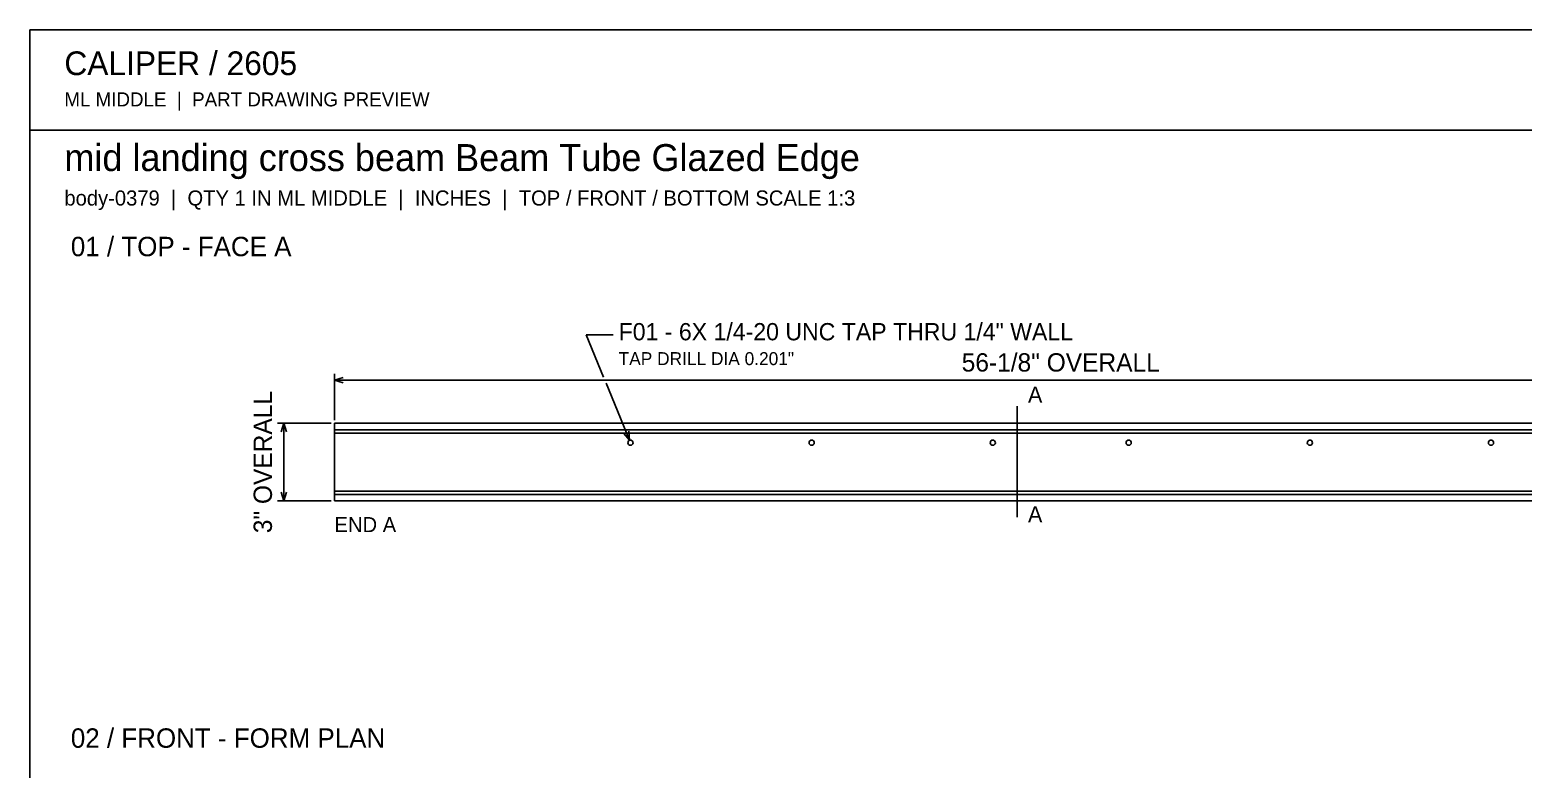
# Model space of a CAD drawing. Header units: inches. Extents: x 1.4 to 100.6, y 1.4 to 64.6.
# Drawn here: x 1.4 to 59.1, y 36 to 64.6 of the extents above; entities that cross this region are included whole.
import ezdxf
from ezdxf.enums import TextEntityAlignment as Align

# ---------------------------------------------------------------- set-up
doc = ezdxf.new("R2010")
doc.units = ezdxf.units.IN
doc.header["$MEASUREMENT"] = 0

msp = doc.modelspace()

# ---------------------------------------------------------------- linework, layer by layer
at = {"layer": 'ANNOTATION'}
for p, q in [((23.587, 51.157), (22.917, 52.792)), ((22.917, 52.792), (23.958, 52.792)), ((13.187, 49.5), (13.187, 51.292)), ((13.187, 51.042), (13.521, 51.146)), ((13.187, 51.042), (69.312, 51.042)), ((13.521, 50.938), (13.187, 51.042)), ((24.587, 48.718), (23.682, 50.926)), ((39.566, 50.042), (39.566, 45.75)), ((13.062, 49.375), (10.979, 49.375)), ((11.125, 49.042), (11.229, 49.375)), ((11.229, 49.375), (11.229, 46.375)), ((11.229, 49.375), (11.333, 49.042)), ((24.557, 49.066), (24.587, 48.718)), ((24.587, 48.718), (24.364, 48.987)), ((13.062, 46.375), (10.979, 46.375)), ((11.229, 46.375), (11.125, 46.708)), ((11.333, 46.708), (11.229, 46.375))]:
    msp.add_line(p, q, dxfattribs=at)
at = {"layer": 'OUTLINE'}
for p, q in [((1.417, 64.583), (100.583, 64.583)), ((1.417, 1.417), (1.417, 64.583)), ((1.417, 60.708), (100.583, 60.708)), ((13.187, 49.375), (13.187, 49.375)), ((13.187, 49.375), (13.187, 49.375)), ((13.187, 49.375), (13.187, 49.374)), ((69.312, 49.375), (13.187, 49.375)), ((69.312, 49.375), (13.187, 49.375)), ((13.187, 49.374), (13.187, 49.375)), ((13.187, 49.375), (13.187, 49.375)), ((13.187, 49.375), (13.187, 49.375)), ((13.187, 49.374), (13.187, 49.373)), ((13.187, 49.373), (13.187, 49.374)), ((13.187, 49.373), (13.187, 49.372)), ((13.187, 49.372), (13.187, 49.373)), ((13.187, 49.372), (13.187, 49.371)), ((13.187, 49.371), (13.187, 49.372)), ((13.187, 49.371), (13.187, 49.369)), ((13.187, 49.369), (13.187, 49.371)), ((13.187, 49.369), (13.187, 49.368)), ((13.187, 49.368), (13.187, 49.369)), ((13.187, 49.368), (13.187, 49.366)), ((13.187, 49.366), (13.187, 49.368)), ((13.187, 49.366), (13.187, 49.364)), ((13.187, 49.364), (13.187, 49.366)), ((13.187, 49.364), (13.187, 49.361)), ((13.187, 49.361), (13.187, 49.364)), ((13.187, 49.361), (13.187, 49.359)), ((13.187, 49.359), (13.187, 49.361)), ((13.187, 49.359), (13.187, 49.356)), ((13.187, 49.356), (13.187, 49.359)), ((13.187, 49.356), (13.187, 49.353)), ((13.187, 49.353), (13.187, 49.356)), ((13.187, 49.353), (13.187, 49.35)), ((13.187, 49.35), (13.187, 49.353)), ((13.187, 49.35), (13.187, 49.346)), ((13.187, 49.346), (13.187, 49.35)), ((13.187, 49.346), (13.187, 49.343)), ((13.187, 49.343), (13.187, 49.346)), ((13.187, 49.343), (13.187, 49.339)), ((13.187, 49.339), (13.187, 49.343)), ((13.187, 49.339), (13.187, 49.335)), ((13.187, 49.335), (13.187, 49.339)), ((13.187, 49.335), (13.187, 49.331)), ((13.187, 49.331), (13.187, 49.335)), ((13.187, 49.331), (13.187, 49.326)), ((13.187, 49.326), (13.187, 49.331)), ((13.187, 49.326), (13.187, 49.322)), ((13.187, 49.322), (13.187, 49.326)), ((13.187, 49.322), (13.187, 49.317)), ((13.187, 49.317), (13.187, 49.322)), ((13.187, 49.317), (13.187, 49.312)), ((13.187, 49.312), (13.187, 49.317)), ((13.187, 49.312), (13.187, 49.307)), ((13.187, 49.307), (13.187, 49.312)), ((13.187, 49.307), (13.187, 49.301)), ((13.187, 49.301), (13.187, 49.307)), ((13.187, 49.301), (13.187, 49.296)), ((13.187, 49.296), (13.187, 49.301)), ((13.187, 49.296), (13.187, 49.29)), ((13.187, 49.29), (13.187, 49.296)), ((13.187, 49.29), (13.187, 49.284)), ((13.187, 49.284), (13.187, 49.29)), ((13.187, 49.284), (13.187, 49.278)), ((13.187, 49.278), (13.187, 49.284)), ((13.187, 49.278), (13.187, 49.272)), ((13.187, 49.272), (13.187, 49.278)), ((13.187, 49.272), (13.187, 49.265)), ((13.187, 49.265), (13.187, 49.272)), ((13.187, 49.265), (13.187, 49.259)), ((13.187, 49.259), (13.187, 49.265)), ((13.187, 49.259), (13.187, 49.252)), ((13.187, 49.252), (13.187, 49.259)), ((13.187, 49.252), (13.187, 49.245)), ((13.187, 49.245), (13.187, 49.252)), ((13.187, 49.245), (13.187, 49.238)), ((13.187, 49.238), (13.187, 49.245)), ((13.187, 49.238), (13.187, 49.231)), ((13.187, 49.231), (13.187, 49.238)), ((13.187, 49.231), (13.187, 49.223)), ((13.187, 49.223), (13.187, 49.231)), ((13.187, 49.223), (13.187, 49.216)), ((13.187, 49.216), (13.187, 49.223)), ((13.187, 49.216), (13.187, 49.208)), ((13.187, 49.208), (13.187, 49.216)), ((13.187, 49.208), (13.187, 49.201)), ((13.187, 49.201), (13.187, 49.208)), ((13.187, 49.201), (13.187, 49.193)), ((13.187, 49.193), (13.187, 49.201)), ((13.187, 49.193), (13.187, 49.185)), ((13.187, 49.185), (13.187, 49.193)), ((13.187, 49.185), (13.187, 49.177)), ((13.187, 49.177), (13.187, 49.185)), ((13.187, 49.177), (13.187, 49.169)), ((13.187, 49.169), (13.187, 49.177)), ((13.187, 49.169), (13.187, 49.16)), ((13.187, 49.16), (13.187, 49.169)), ((13.187, 49.16), (13.187, 49.152)), ((13.187, 49.152), (13.187, 49.16)), ((13.187, 49.152), (13.187, 49.144)), ((13.187, 49.144), (13.187, 49.152)), ((13.187, 49.144), (13.187, 49.135)), ((13.187, 49.135), (13.187, 49.144)), ((13.187, 49.135), (13.187, 49.126)), ((13.187, 49.126), (13.187, 49.135)), ((13.187, 49.126), (13.187, 49.118)), ((13.187, 49.118), (13.187, 49.126)), ((69.312, 49.125), (13.187, 49.125)), ((13.187, 49.125), (13.187, 49.125)), ((13.187, 49.125), (13.187, 49.125)), ((13.187, 49.125), (13.187, 49.125)), ((13.187, 49.125), (13.187, 49.124)), ((13.187, 49.124), (13.187, 49.125)), ((13.187, 49.125), (13.187, 49.125)), ((13.187, 49.125), (13.187, 49.125)), ((13.187, 49.125), (13.187, 49.125)), ((69.312, 49.125), (13.187, 49.125)), ((13.187, 49.124), (13.187, 49.124)), ((13.187, 49.124), (13.187, 49.124)), ((13.187, 49.124), (13.187, 49.123)), ((13.187, 49.123), (13.187, 49.124)), ((13.187, 49.124), (13.187, 49.124)), ((13.187, 49.124), (13.187, 49.124)), ((13.187, 49.123), (13.187, 49.123)), ((13.187, 49.123), (13.187, 49.122)), ((13.187, 49.122), (13.187, 49.123)), ((13.187, 49.123), (13.187, 49.123)), ((13.187, 49.122), (13.187, 49.121)), ((13.187, 49.121), (13.187, 49.122)), ((13.187, 49.121), (13.187, 49.12)), ((13.187, 49.12), (13.187, 49.121)), ((13.187, 49.12), (13.187, 49.12)), ((13.187, 49.12), (13.187, 49.119)), ((13.187, 49.119), (13.187, 49.12)), ((13.187, 49.12), (13.187, 49.12)), ((13.187, 49.119), (13.187, 49.118)), ((13.187, 49.118), (13.187, 49.119)), ((13.187, 49.118), (13.187, 49.109)), ((13.187, 49.118), (13.187, 49.117)), ((13.187, 49.117), (13.187, 49.118)), ((13.187, 49.109), (13.187, 49.118)), ((13.187, 49.117), (13.187, 49.115)), ((13.187, 49.115), (13.187, 49.117)), ((13.187, 49.115), (13.187, 49.114)), ((13.187, 49.114), (13.187, 49.115)), ((13.187, 49.114), (13.187, 49.113)), ((13.187, 49.113), (13.187, 49.114)), ((13.187, 49.113), (13.187, 49.112)), ((13.187, 49.112), (13.187, 49.113)), ((13.187, 49.112), (13.187, 49.11)), ((13.187, 49.11), (13.187, 49.112)), ((13.187, 49.11), (13.187, 49.109)), ((13.187, 49.109), (13.187, 49.11)), ((13.187, 49.109), (13.187, 49.1)), ((13.187, 49.109), (13.187, 49.107)), ((13.187, 49.107), (13.187, 49.109)), ((13.187, 49.1), (13.187, 49.109)), ((13.187, 49.107), (13.187, 49.106)), ((13.187, 49.106), (13.187, 49.107)), ((13.187, 49.106), (13.187, 49.104)), ((13.187, 49.104), (13.187, 49.106)), ((13.187, 49.104), (13.187, 49.102)), ((13.187, 49.102), (13.187, 49.104)), ((13.187, 49.102), (13.187, 49.1)), ((13.187, 49.1), (13.187, 49.102)), ((13.187, 49.1), (13.187, 49.091)), ((13.187, 49.1), (13.187, 49.099)), ((13.187, 49.099), (13.187, 49.1)), ((13.187, 49.091), (13.187, 49.1)), ((13.187, 49.099), (13.187, 49.097)), ((13.187, 49.097), (13.187, 49.099)), ((13.187, 49.097), (13.187, 49.095)), ((13.187, 49.095), (13.187, 49.097)), ((13.187, 49.095), (13.187, 49.093)), ((13.187, 49.093), (13.187, 49.095)), ((13.187, 49.093), (13.187, 49.091)), ((13.187, 49.091), (13.187, 49.093)), ((13.187, 49.091), (13.187, 49.082)), ((13.187, 49.091), (13.187, 49.088)), ((13.187, 49.088), (13.187, 49.091)), ((13.187, 49.082), (13.187, 49.091)), ((13.187, 49.088), (13.187, 49.086)), ((13.187, 49.086), (13.187, 49.088)), ((13.187, 49.086), (13.187, 49.084)), ((13.187, 49.084), (13.187, 49.086)), ((13.187, 49.084), (13.187, 49.082)), ((13.187, 49.082), (13.187, 49.084)), ((13.187, 49.082), (13.187, 49.073)), ((13.187, 49.082), (13.187, 49.079)), ((13.187, 49.079), (13.187, 49.082)), ((13.187, 49.073), (13.187, 49.082)), ((13.187, 49.079), (13.187, 49.077)), ((13.187, 49.077), (13.187, 49.079)), ((13.187, 49.077), (13.187, 49.074)), ((13.187, 49.074), (13.187, 49.077)), ((13.187, 49.074), (13.187, 49.072)), ((13.187, 49.072), (13.187, 49.074)), ((13.187, 49.073), (13.187, 49.064)), ((13.187, 49.064), (13.187, 49.073)), ((13.187, 49.072), (13.187, 49.069)), ((13.187, 49.069), (13.187, 49.072)), ((13.187, 49.069), (13.187, 49.067)), ((13.187, 49.067), (13.187, 49.069)), ((13.187, 49.067), (13.187, 49.064)), ((13.187, 49.064), (13.187, 49.067)), ((13.187, 49.064), (13.187, 49.055)), ((13.187, 49.064), (13.187, 49.062)), ((13.187, 49.062), (13.187, 49.064)), ((13.187, 49.055), (13.187, 49.064)), ((13.187, 49.062), (13.187, 49.059)), ((13.187, 49.059), (13.187, 49.062)), ((13.187, 49.059), (13.187, 49.056)), ((13.187, 49.056), (13.187, 49.059)), ((13.187, 49.056), (13.187, 49.053)), ((13.187, 49.053), (13.187, 49.056)), ((13.187, 49.055), (13.187, 49.046)), ((13.187, 49.046), (13.187, 49.055)), ((13.187, 49.053), (13.187, 49.051)), ((13.187, 49.051), (13.187, 49.053)), ((13.187, 49.051), (13.187, 49.048)), ((13.187, 49.048), (13.187, 49.051)), ((13.187, 49.048), (13.187, 49.045)), ((13.187, 49.045), (13.187, 49.048)), ((13.187, 49.046), (13.187, 49.037)), ((13.187, 49.037), (13.187, 49.046)), ((13.187, 49.045), (13.187, 49.042)), ((13.187, 49.042), (13.187, 49.045)), ((13.187, 49.042), (13.187, 49.039)), ((13.187, 49.039), (13.187, 49.042)), ((13.187, 49.039), (13.187, 49.036)), ((13.187, 49.036), (13.187, 49.039)), ((13.187, 49.037), (13.187, 49.028)), ((13.187, 49.028), (13.187, 49.037)), ((13.187, 49.036), (13.187, 49.033)), ((13.187, 49.033), (13.187, 49.036)), ((13.187, 49.033), (13.187, 49.03)), ((13.187, 49.03), (13.187, 49.033)), ((13.187, 49.03), (13.187, 49.027)), ((13.187, 49.027), (13.187, 49.03)), ((13.187, 49.028), (13.187, 49.018)), ((13.187, 49.018), (13.187, 49.028)), ((13.187, 49.027), (13.187, 49.024)), ((13.187, 49.024), (13.187, 49.027)), ((13.187, 49.024), (13.187, 49.021)), ((13.187, 49.021), (13.187, 49.024)), ((13.187, 49.021), (13.187, 49.018)), ((13.187, 49.018), (13.187, 49.021)), ((13.187, 49.018), (13.187, 49.009)), ((13.187, 49.018), (13.187, 49.015)), ((13.187, 49.015), (13.187, 49.018)), ((13.187, 49.009), (13.187, 49.018)), ((13.187, 49.015), (13.187, 49.012)), ((13.187, 49.012), (13.187, 49.015)), ((13.187, 49.012), (13.187, 49.009)), ((13.187, 49.009), (13.187, 49.012)), ((13.187, 49.009), (13.187, 49)), ((13.187, 49.009), (13.187, 49.006)), ((13.187, 49.006), (13.187, 49.009)), ((13.187, 49), (13.187, 49.009)), ((13.187, 49.006), (13.187, 49.003)), ((13.187, 49.003), (13.187, 49.006)), ((13.187, 49.003), (13.187, 49)), ((13.187, 49), (13.187, 49.003)), ((13.187, 46.75), (13.187, 49)), ((69.312, 49), (13.187, 49)), ((69.312, 49), (13.187, 49)), ((13.187, 46.75), (13.187, 49)), ((69.312, 49), (13.187, 49)), ((13.187, 49), (13.187, 46.75)), ((69.312, 49), (13.187, 49)), ((13.187, 49), (13.187, 46.75)), ((69.312, 46.75), (13.187, 46.75)), ((69.312, 46.75), (13.187, 46.75)), ((13.187, 46.741), (13.187, 46.75)), ((13.187, 46.75), (13.187, 46.741)), ((69.312, 46.75), (13.187, 46.75)), ((69.312, 46.75), (13.187, 46.75)), ((13.187, 46.75), (13.187, 46.747)), ((13.187, 46.747), (13.187, 46.75)), ((13.187, 46.747), (13.187, 46.744)), ((13.187, 46.744), (13.187, 46.747)), ((13.187, 46.744), (13.187, 46.741)), ((13.187, 46.741), (13.187, 46.744)), ((13.187, 46.732), (13.187, 46.741)), ((13.187, 46.741), (13.187, 46.732)), ((13.187, 46.741), (13.187, 46.738)), ((13.187, 46.738), (13.187, 46.741)), ((13.187, 46.738), (13.187, 46.735)), ((13.187, 46.735), (13.187, 46.738)), ((13.187, 46.735), (13.187, 46.732)), ((13.187, 46.732), (13.187, 46.735)), ((13.187, 46.722), (13.187, 46.732)), ((13.187, 46.732), (13.187, 46.722)), ((13.187, 46.732), (13.187, 46.729)), ((13.187, 46.729), (13.187, 46.732)), ((13.187, 46.729), (13.187, 46.726)), ((13.187, 46.726), (13.187, 46.729)), ((13.187, 46.726), (13.187, 46.723)), ((13.187, 46.723), (13.187, 46.726)), ((13.187, 46.723), (13.187, 46.72)), ((13.187, 46.72), (13.187, 46.723)), ((13.187, 46.713), (13.187, 46.722)), ((13.187, 46.722), (13.187, 46.713)), ((13.187, 46.72), (13.187, 46.717)), ((13.187, 46.717), (13.187, 46.72)), ((13.187, 46.717), (13.187, 46.714)), ((13.187, 46.714), (13.187, 46.717)), ((13.187, 46.714), (13.187, 46.711)), ((13.187, 46.711), (13.187, 46.714)), ((13.187, 46.704), (13.187, 46.713)), ((13.187, 46.713), (13.187, 46.704)), ((13.187, 46.711), (13.187, 46.708)), ((13.187, 46.708), (13.187, 46.711)), ((13.187, 46.708), (13.187, 46.705)), ((13.187, 46.705), (13.187, 46.708)), ((13.187, 46.705), (13.187, 46.702)), ((13.187, 46.702), (13.187, 46.705)), ((13.187, 46.695), (13.187, 46.704)), ((13.187, 46.704), (13.187, 46.695)), ((13.187, 46.702), (13.187, 46.699)), ((13.187, 46.699), (13.187, 46.702)), ((13.187, 46.699), (13.187, 46.697)), ((13.187, 46.697), (13.187, 46.699)), ((13.187, 46.697), (13.187, 46.694)), ((13.187, 46.694), (13.187, 46.697)), ((13.187, 46.686), (13.187, 46.695)), ((13.187, 46.695), (13.187, 46.686)), ((13.187, 46.694), (13.187, 46.691)), ((13.187, 46.691), (13.187, 46.694)), ((13.187, 46.691), (13.187, 46.688)), ((13.187, 46.688), (13.187, 46.691)), ((13.187, 46.688), (13.187, 46.686)), ((13.187, 46.686), (13.187, 46.688)), ((13.187, 46.677), (13.187, 46.686)), ((13.187, 46.686), (13.187, 46.677)), ((13.187, 46.686), (13.187, 46.683)), ((13.187, 46.683), (13.187, 46.686)), ((13.187, 46.683), (13.187, 46.681)), ((13.187, 46.681), (13.187, 46.683)), ((13.187, 46.681), (13.187, 46.678)), ((13.187, 46.678), (13.187, 46.681)), ((13.187, 46.678), (13.187, 46.676)), ((13.187, 46.676), (13.187, 46.678)), ((13.187, 46.668), (13.187, 46.677)), ((13.187, 46.677), (13.187, 46.668)), ((13.187, 46.676), (13.187, 46.673)), ((13.187, 46.673), (13.187, 46.676)), ((13.187, 46.673), (13.187, 46.671)), ((13.187, 46.671), (13.187, 46.673)), ((13.187, 46.671), (13.187, 46.668)), ((13.187, 46.668), (13.187, 46.671)), ((13.187, 46.659), (13.187, 46.668)), ((13.187, 46.668), (13.187, 46.659)), ((13.187, 46.668), (13.187, 46.666)), ((13.187, 46.666), (13.187, 46.668)), ((13.187, 46.666), (13.187, 46.664)), ((13.187, 46.664), (13.187, 46.666)), ((13.187, 46.664), (13.187, 46.662)), ((13.187, 46.662), (13.187, 46.664)), ((13.187, 46.662), (13.187, 46.659)), ((13.187, 46.659), (13.187, 46.662)), ((13.187, 46.65), (13.187, 46.659)), ((13.187, 46.659), (13.187, 46.65)), ((13.187, 46.659), (13.187, 46.657)), ((13.187, 46.657), (13.187, 46.659)), ((13.187, 46.657), (13.187, 46.655)), ((13.187, 46.655), (13.187, 46.657)), ((13.187, 46.655), (13.187, 46.653)), ((13.187, 46.653), (13.187, 46.655)), ((13.187, 46.653), (13.187, 46.651)), ((13.187, 46.651), (13.187, 46.653)), ((13.187, 46.651), (13.187, 46.65)), ((13.187, 46.65), (13.187, 46.651)), ((13.187, 46.641), (13.187, 46.65)), ((13.187, 46.65), (13.187, 46.641)), ((13.187, 46.65), (13.187, 46.648)), ((13.187, 46.648), (13.187, 46.65)), ((13.187, 46.648), (13.187, 46.646)), ((13.187, 46.646), (13.187, 46.648)), ((13.187, 46.646), (13.187, 46.644)), ((13.187, 46.644), (13.187, 46.646)), ((13.187, 46.644), (13.187, 46.643)), ((13.187, 46.643), (13.187, 46.644)), ((13.187, 46.643), (13.187, 46.641)), ((13.187, 46.641), (13.187, 46.643)), ((13.187, 46.632), (13.187, 46.641)), ((13.187, 46.641), (13.187, 46.632)), ((13.187, 46.641), (13.187, 46.64)), ((13.187, 46.64), (13.187, 46.641)), ((13.187, 46.64), (13.187, 46.638)), ((13.187, 46.638), (13.187, 46.64)), ((13.187, 46.638), (13.187, 46.637)), ((13.187, 46.637), (13.187, 46.638)), ((13.187, 46.637), (13.187, 46.636)), ((13.187, 46.636), (13.187, 46.637)), ((13.187, 46.636), (13.187, 46.635)), ((13.187, 46.635), (13.187, 46.636)), ((13.187, 46.635), (13.187, 46.633)), ((13.187, 46.633), (13.187, 46.635)), ((13.187, 46.633), (13.187, 46.632)), ((13.187, 46.632), (13.187, 46.633)), ((13.187, 46.624), (13.187, 46.632)), ((13.187, 46.632), (13.187, 46.624)), ((13.187, 46.632), (13.187, 46.631)), ((13.187, 46.631), (13.187, 46.632)), ((13.187, 46.631), (13.187, 46.63)), ((13.187, 46.63), (13.187, 46.631)), ((13.187, 46.63), (13.187, 46.63)), ((13.187, 46.63), (13.187, 46.629)), ((13.187, 46.629), (13.187, 46.63)), ((13.187, 46.63), (13.187, 46.63)), ((13.187, 46.629), (13.187, 46.628)), ((13.187, 46.628), (13.187, 46.629)), ((13.187, 46.628), (13.187, 46.627)), ((13.187, 46.627), (13.187, 46.628)), ((13.187, 46.627), (13.187, 46.627)), ((13.187, 46.627), (13.187, 46.626)), ((13.187, 46.626), (13.187, 46.627)), ((13.187, 46.627), (13.187, 46.627)), ((13.187, 46.626), (13.187, 46.626)), ((13.187, 46.626), (13.187, 46.626)), ((13.187, 46.626), (13.187, 46.625)), ((13.187, 46.625), (13.187, 46.626)), ((13.187, 46.626), (13.187, 46.626)), ((13.187, 46.626), (13.187, 46.626)), ((69.312, 46.625), (13.187, 46.625)), ((69.312, 46.625), (13.187, 46.625)), ((13.187, 46.625), (13.187, 46.625)), ((13.187, 46.625), (13.187, 46.625)), ((13.187, 46.625), (13.187, 46.625)), ((13.187, 46.625), (13.187, 46.625)), ((13.187, 46.625), (13.187, 46.625)), ((13.187, 46.625), (13.187, 46.625)), ((13.187, 46.615), (13.187, 46.624)), ((13.187, 46.624), (13.187, 46.615)), ((13.187, 46.606), (13.187, 46.615)), ((13.187, 46.615), (13.187, 46.606)), ((13.187, 46.598), (13.187, 46.606)), ((13.187, 46.606), (13.187, 46.598)), ((13.187, 46.59), (13.187, 46.598)), ((13.187, 46.598), (13.187, 46.59)), ((13.187, 46.581), (13.187, 46.59)), ((13.187, 46.59), (13.187, 46.581)), ((13.187, 46.573), (13.187, 46.581)), ((13.187, 46.581), (13.187, 46.573)), ((13.187, 46.565), (13.187, 46.573)), ((13.187, 46.573), (13.187, 46.565)), ((13.187, 46.557), (13.187, 46.565)), ((13.187, 46.565), (13.187, 46.557)), ((13.187, 46.549), (13.187, 46.557)), ((13.187, 46.557), (13.187, 46.549)), ((13.187, 46.542), (13.187, 46.549)), ((13.187, 46.549), (13.187, 46.542)), ((13.187, 46.534), (13.187, 46.542)), ((13.187, 46.542), (13.187, 46.534)), ((13.187, 46.527), (13.187, 46.534)), ((13.187, 46.534), (13.187, 46.527)), ((13.187, 46.519), (13.187, 46.527)), ((13.187, 46.527), (13.187, 46.519)), ((13.187, 46.512), (13.187, 46.519)), ((13.187, 46.519), (13.187, 46.512)), ((13.187, 46.505), (13.187, 46.512)), ((13.187, 46.512), (13.187, 46.505)), ((13.187, 46.498), (13.187, 46.505)), ((13.187, 46.505), (13.187, 46.498)), ((13.187, 46.491), (13.187, 46.498)), ((13.187, 46.498), (13.187, 46.491)), ((13.187, 46.485), (13.187, 46.491)), ((13.187, 46.491), (13.187, 46.485)), ((13.187, 46.478), (13.187, 46.485)), ((13.187, 46.485), (13.187, 46.478)), ((13.187, 46.472), (13.187, 46.478)), ((13.187, 46.478), (13.187, 46.472)), ((13.187, 46.466), (13.187, 46.472)), ((13.187, 46.472), (13.187, 46.466)), ((13.187, 46.46), (13.187, 46.466)), ((13.187, 46.466), (13.187, 46.46)), ((13.187, 46.454), (13.187, 46.46)), ((13.187, 46.46), (13.187, 46.454)), ((13.187, 46.449), (13.187, 46.454)), ((13.187, 46.454), (13.187, 46.449)), ((13.187, 46.443), (13.187, 46.449)), ((13.187, 46.449), (13.187, 46.443)), ((13.187, 46.438), (13.187, 46.443)), ((13.187, 46.443), (13.187, 46.438)), ((13.187, 46.433), (13.187, 46.438)), ((13.187, 46.438), (13.187, 46.433)), ((13.187, 46.428), (13.187, 46.433)), ((13.187, 46.433), (13.187, 46.428)), ((13.187, 46.424), (13.187, 46.428)), ((13.187, 46.428), (13.187, 46.424)), ((13.187, 46.419), (13.187, 46.424)), ((13.187, 46.424), (13.187, 46.419)), ((13.187, 46.415), (13.187, 46.419)), ((13.187, 46.419), (13.187, 46.415)), ((13.187, 46.411), (13.187, 46.415)), ((13.187, 46.415), (13.187, 46.411)), ((13.187, 46.407), (13.187, 46.411)), ((13.187, 46.411), (13.187, 46.407)), ((13.187, 46.404), (13.187, 46.407)), ((13.187, 46.407), (13.187, 46.404)), ((13.187, 46.4), (13.187, 46.404)), ((13.187, 46.404), (13.187, 46.4)), ((13.187, 46.397), (13.187, 46.4)), ((13.187, 46.4), (13.187, 46.397)), ((13.187, 46.394), (13.187, 46.397)), ((13.187, 46.397), (13.187, 46.394)), ((13.187, 46.391), (13.187, 46.394)), ((13.187, 46.394), (13.187, 46.391)), ((13.187, 46.389), (13.187, 46.391)), ((13.187, 46.391), (13.187, 46.389)), ((13.187, 46.386), (13.187, 46.389)), ((13.187, 46.389), (13.187, 46.386)), ((13.187, 46.384), (13.187, 46.386)), ((13.187, 46.386), (13.187, 46.384)), ((13.187, 46.382), (13.187, 46.384)), ((13.187, 46.384), (13.187, 46.382)), ((13.187, 46.381), (13.187, 46.382)), ((13.187, 46.382), (13.187, 46.381)), ((13.187, 46.379), (13.187, 46.381)), ((13.187, 46.381), (13.187, 46.379)), ((13.187, 46.378), (13.187, 46.379)), ((13.187, 46.379), (13.187, 46.378)), ((13.187, 46.377), (13.187, 46.378)), ((13.187, 46.378), (13.187, 46.377)), ((13.187, 46.376), (13.187, 46.377)), ((13.187, 46.377), (13.187, 46.376)), ((13.187, 46.375), (13.187, 46.376)), ((13.187, 46.376), (13.187, 46.375)), ((13.187, 46.375), (13.187, 46.375)), ((13.187, 46.375), (13.187, 46.375)), ((13.187, 46.375), (13.187, 46.375)), ((13.187, 46.375), (13.187, 46.375)), ((69.312, 46.375), (13.187, 46.375)), ((69.312, 46.375), (13.187, 46.375))]:
    msp.add_line(p, q, dxfattribs=at)
for centre, radius in [((24.625, 48.625), 0.1), ((31.625, 48.625), 0.1), ((38.625, 48.625), 0.1), ((43.875, 48.625), 0.1), ((50.875, 48.625), 0.1), ((57.875, 48.625), 0.101)]:
    msp.add_circle(centre, radius, dxfattribs=at)

# ---------------------------------------------------------------- texts
at = {"layer": 'ANNOTATION'}
for s, height, p in [('CALIPER / 2605', 0.91667, (2.75, 62.833)), ('ML MIDDLE  |  PART DRAWING PREVIEW', 0.54167, (2.75, 61.625)), ('mid landing cross beam Beam Tube Glazed Edge', 1.04167, (2.75, 59.125)), ('body-0379  |  QTY 1 IN ML MIDDLE  |  INCHES  |  TOP / FRONT / BOTTOM SCALE 1:3', 0.58333, (2.75, 57.792)), ('01 / TOP - FACE A', 0.75, (3, 55.833)), ('F01 - 6X 1/4-20 UNC TAP THRU 1/4" WALL', 0.66667, (24.167, 52.583)), ('TAP DRILL DIA 0.201"', 0.5, (24.167, 51.625)), ('A', 0.625, (39.983, 50.167)), ('A', 0.625, (39.983, 45.542)), ('END A', 0.5833, (13.187, 45.167)), ('02 / FRONT - FORM PLAN', 0.75, (3, 36.833))]:
    msp.add_text(s, height=height, dxfattribs=at).set_placement(p)
msp.add_text('56-1/8" OVERALL', height=0.70833, dxfattribs=at).set_placement((41.25, 51.375), align=Align.CENTER)
msp.add_text('3" OVERALL', height=0.7083, rotation=90, dxfattribs=at).set_placement((10.771, 47.875), align=Align.CENTER)

doc.saveas('drawing.dxf')
